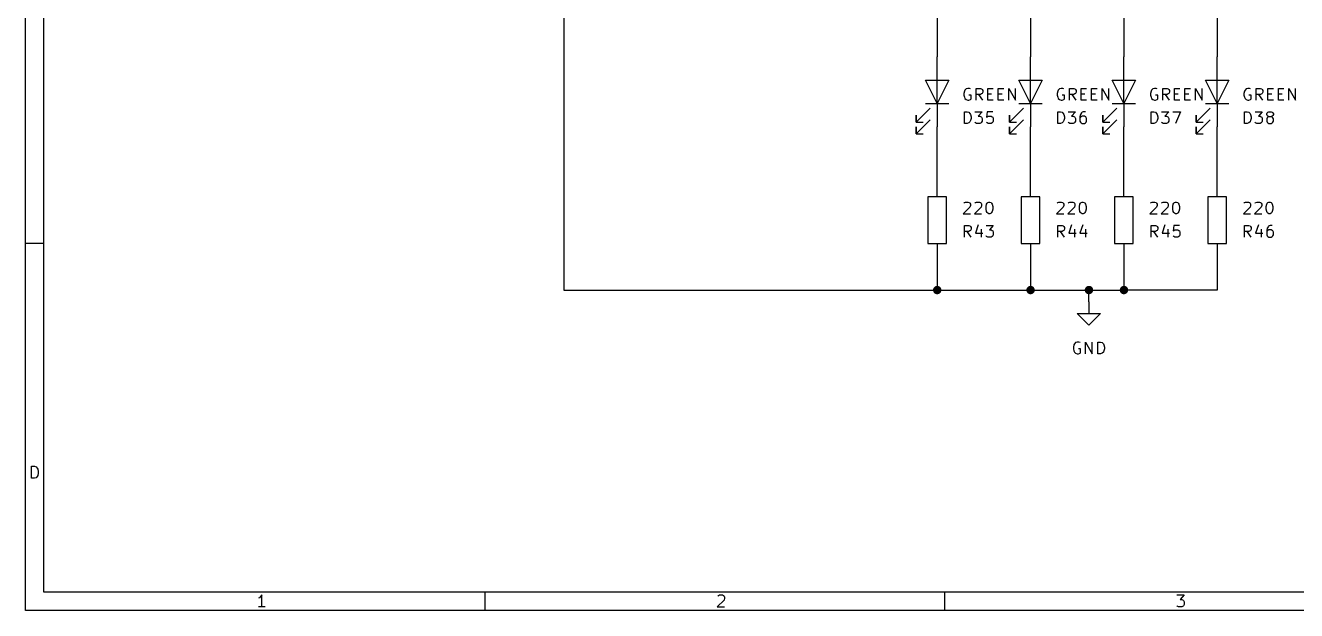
# Model space of a CAD drawing. Extents: x 0.4 to 11.3, y -7.9 to -0.4.
# Drawn here: x 0.39 to 5.84, y -7.87 to -5.37 of the extents above; entities that cross this region are included whole.
import ezdxf

# ---------------------------------------------------------------- set-up
doc = ezdxf.new("R2010")
doc.units = 0
doc.header["$MEASUREMENT"] = 0
for name, color, linetype in [('CYAN2', 4, 'CONTINUOUS'), ('GREEN3', 91, 'CONTINUOUS'), ('RED2', 1, 'CONTINUOUS')]:
    doc.layers.add(name, color=color, linetype=linetype)

msp = doc.modelspace()

# ---------------------------------------------------------------- linework, layer by layer
at = {"layer": 'CYAN2', "linetype": 'CONTINUOUS'}
for p, q in [((4.4163, -5.6472), (4.4139, -5.6567)), ((4.4163, -5.6472), (4.4139, -5.6567)), ((4.4139, -5.6567), (4.4139, -5.6639)), ((4.4139, -5.6567), (4.4139, -5.6639)), ((4.4187, -5.6424), (4.4163, -5.6472)), ((4.4187, -5.6424), (4.4163, -5.6472)), ((4.4234, -5.6377), (4.4187, -5.6424)), ((4.4234, -5.6377), (4.4187, -5.6424)), ((4.4306, -5.6353), (4.4234, -5.6377)), ((4.4306, -5.6353), (4.4234, -5.6377)), ((4.4377, -5.6353), (4.4306, -5.6353)), ((4.4377, -5.6353), (4.4306, -5.6353)), ((4.4425, -5.6377), (4.4377, -5.6353)), ((4.4425, -5.6377), (4.4377, -5.6353)), ((4.4663, -5.6853), (4.4663, -5.6353)), ((4.4663, -5.6353), (4.4853, -5.6353)), ((4.4663, -5.6853), (4.4663, -5.6353)), ((4.4663, -5.6353), (4.4853, -5.6353)), ((4.4853, -5.6615), (4.4663, -5.6615)), ((4.4853, -5.6615), (4.4663, -5.6615)), ((4.4949, -5.6853), (4.4782, -5.6615)), ((4.4949, -5.6853), (4.4782, -5.6615)), ((4.4853, -5.6353), (4.4901, -5.6377)), ((4.4853, -5.6353), (4.4901, -5.6377)), ((4.4901, -5.6591), (4.4853, -5.6615)), ((4.4901, -5.6591), (4.4853, -5.6615)), ((4.4901, -5.6377), (4.4925, -5.6401)), ((4.4901, -5.6377), (4.4925, -5.6401)), ((4.4925, -5.6567), (4.4901, -5.6591)), ((4.4925, -5.6567), (4.4901, -5.6591)), ((4.4925, -5.6401), (4.4949, -5.6448)), ((4.4925, -5.6401), (4.4949, -5.6448)), ((4.4949, -5.652), (4.4925, -5.6567)), ((4.4949, -5.652), (4.4925, -5.6567)), ((4.4949, -5.6448), (4.4949, -5.652)), ((4.4949, -5.6448), (4.4949, -5.652)), ((4.5163, -5.6853), (4.5163, -5.6353)), ((4.5163, -5.6353), (4.5401, -5.6353)), ((4.5163, -5.6853), (4.5163, -5.6353)), ((4.5163, -5.6353), (4.5401, -5.6353)), ((4.5163, -5.6591), (4.5329, -5.6591)), ((4.5163, -5.6591), (4.5329, -5.6591)), ((4.5615, -5.6853), (4.5615, -5.6353)), ((4.5615, -5.6353), (4.5853, -5.6353)), ((4.5615, -5.6853), (4.5615, -5.6353)), ((4.5615, -5.6353), (4.5853, -5.6353)), ((4.5615, -5.6591), (4.5782, -5.6591)), ((4.5615, -5.6591), (4.5782, -5.6591)), ((4.6068, -5.6853), (4.6068, -5.6353)), ((4.6068, -5.6353), (4.6353, -5.6853)), ((4.6068, -5.6853), (4.6068, -5.6353)), ((4.6068, -5.6353), (4.6353, -5.6853)), ((4.6353, -5.6853), (4.6353, -5.6353)), ((4.6353, -5.6853), (4.6353, -5.6353)), ((4.8163, -5.6472), (4.8139, -5.6567)), ((4.8163, -5.6472), (4.8139, -5.6567)), ((4.8139, -5.6567), (4.8139, -5.6639)), ((4.8139, -5.6567), (4.8139, -5.6639)), ((4.8187, -5.6424), (4.8163, -5.6472)), ((4.8187, -5.6424), (4.8163, -5.6472)), ((4.8234, -5.6377), (4.8187, -5.6424)), ((4.8234, -5.6377), (4.8187, -5.6424)), ((4.8306, -5.6353), (4.8234, -5.6377)), ((4.8306, -5.6353), (4.8234, -5.6377)), ((4.8377, -5.6353), (4.8306, -5.6353)), ((4.8377, -5.6353), (4.8306, -5.6353)), ((4.8425, -5.6377), (4.8377, -5.6353)), ((4.8425, -5.6377), (4.8377, -5.6353)), ((4.8663, -5.6853), (4.8663, -5.6353)), ((4.8663, -5.6353), (4.8853, -5.6353)), ((4.8663, -5.6853), (4.8663, -5.6353)), ((4.8663, -5.6353), (4.8853, -5.6353)), ((4.8853, -5.6615), (4.8663, -5.6615)), ((4.8853, -5.6615), (4.8663, -5.6615)), ((4.8949, -5.6853), (4.8782, -5.6615)), ((4.8949, -5.6853), (4.8782, -5.6615)), ((4.8853, -5.6353), (4.8901, -5.6377)), ((4.8853, -5.6353), (4.8901, -5.6377)), ((4.8901, -5.6591), (4.8853, -5.6615)), ((4.8901, -5.6591), (4.8853, -5.6615)), ((4.8901, -5.6377), (4.8925, -5.6401)), ((4.8901, -5.6377), (4.8925, -5.6401)), ((4.8925, -5.6567), (4.8901, -5.6591)), ((4.8925, -5.6567), (4.8901, -5.6591)), ((4.8925, -5.6401), (4.8949, -5.6448)), ((4.8925, -5.6401), (4.8949, -5.6448)), ((4.8949, -5.652), (4.8925, -5.6567)), ((4.8949, -5.652), (4.8925, -5.6567)), ((4.8949, -5.6448), (4.8949, -5.652)), ((4.8949, -5.6448), (4.8949, -5.652)), ((4.9163, -5.6853), (4.9163, -5.6353)), ((4.9163, -5.6353), (4.9401, -5.6353)), ((4.9163, -5.6853), (4.9163, -5.6353)), ((4.9163, -5.6353), (4.9401, -5.6353)), ((4.9163, -5.6591), (4.9329, -5.6591)), ((4.9163, -5.6591), (4.9329, -5.6591)), ((4.9615, -5.6853), (4.9615, -5.6353)), ((4.9615, -5.6353), (4.9853, -5.6353)), ((4.9615, -5.6853), (4.9615, -5.6353)), ((4.9615, -5.6353), (4.9853, -5.6353)), ((4.9615, -5.6591), (4.9782, -5.6591)), ((4.9615, -5.6591), (4.9782, -5.6591)), ((5.0068, -5.6853), (5.0068, -5.6353)), ((5.0068, -5.6353), (5.0353, -5.6853)), ((5.0068, -5.6853), (5.0068, -5.6353)), ((5.0068, -5.6353), (5.0353, -5.6853)), ((5.0353, -5.6853), (5.0353, -5.6353)), ((5.0353, -5.6853), (5.0353, -5.6353)), ((5.2163, -5.6472), (5.2139, -5.6567)), ((5.2163, -5.6472), (5.2139, -5.6567)), ((5.2139, -5.6567), (5.2139, -5.6639)), ((5.2139, -5.6567), (5.2139, -5.6639)), ((5.2187, -5.6424), (5.2163, -5.6472)), ((5.2187, -5.6424), (5.2163, -5.6472)), ((5.2234, -5.6377), (5.2187, -5.6424)), ((5.2234, -5.6377), (5.2187, -5.6424)), ((5.2306, -5.6353), (5.2234, -5.6377)), ((5.2306, -5.6353), (5.2234, -5.6377)), ((5.2377, -5.6353), (5.2306, -5.6353)), ((5.2377, -5.6353), (5.2306, -5.6353)), ((5.2425, -5.6377), (5.2377, -5.6353)), ((5.2425, -5.6377), (5.2377, -5.6353)), ((5.2663, -5.6853), (5.2663, -5.6353)), ((5.2663, -5.6353), (5.2853, -5.6353)), ((5.2663, -5.6853), (5.2663, -5.6353)), ((5.2663, -5.6353), (5.2853, -5.6353)), ((5.2853, -5.6615), (5.2663, -5.6615)), ((5.2853, -5.6615), (5.2663, -5.6615)), ((5.2949, -5.6853), (5.2782, -5.6615)), ((5.2949, -5.6853), (5.2782, -5.6615)), ((5.2853, -5.6353), (5.2901, -5.6377)), ((5.2853, -5.6353), (5.2901, -5.6377)), ((5.2901, -5.6591), (5.2853, -5.6615)), ((5.2901, -5.6591), (5.2853, -5.6615)), ((5.2901, -5.6377), (5.2925, -5.6401)), ((5.2901, -5.6377), (5.2925, -5.6401)), ((5.2925, -5.6567), (5.2901, -5.6591)), ((5.2925, -5.6567), (5.2901, -5.6591)), ((5.2925, -5.6401), (5.2949, -5.6448)), ((5.2925, -5.6401), (5.2949, -5.6448)), ((5.2949, -5.652), (5.2925, -5.6567)), ((5.2949, -5.652), (5.2925, -5.6567)), ((5.2949, -5.6448), (5.2949, -5.652)), ((5.2949, -5.6448), (5.2949, -5.652)), ((5.3163, -5.6853), (5.3163, -5.6353)), ((5.3163, -5.6353), (5.3401, -5.6353)), ((5.3163, -5.6853), (5.3163, -5.6353)), ((5.3163, -5.6353), (5.3401, -5.6353)), ((5.3163, -5.6591), (5.3329, -5.6591)), ((5.3163, -5.6591), (5.3329, -5.6591)), ((5.3615, -5.6853), (5.3615, -5.6353)), ((5.3615, -5.6353), (5.3853, -5.6353)), ((5.3615, -5.6853), (5.3615, -5.6353)), ((5.3615, -5.6353), (5.3853, -5.6353)), ((5.3615, -5.6591), (5.3782, -5.6591)), ((5.3615, -5.6591), (5.3782, -5.6591)), ((5.4068, -5.6853), (5.4068, -5.6353)), ((5.4068, -5.6353), (5.4353, -5.6853)), ((5.4068, -5.6853), (5.4068, -5.6353)), ((5.4068, -5.6353), (5.4353, -5.6853)), ((5.4353, -5.6853), (5.4353, -5.6353)), ((5.4353, -5.6853), (5.4353, -5.6353)), ((5.6163, -5.6472), (5.6139, -5.6567)), ((5.6163, -5.6472), (5.6139, -5.6567)), ((5.6139, -5.6567), (5.6139, -5.6639)), ((5.6139, -5.6567), (5.6139, -5.6639)), ((5.6187, -5.6424), (5.6163, -5.6472)), ((5.6187, -5.6424), (5.6163, -5.6472)), ((5.6234, -5.6377), (5.6187, -5.6424)), ((5.6234, -5.6377), (5.6187, -5.6424)), ((5.6306, -5.6353), (5.6234, -5.6377)), ((5.6306, -5.6353), (5.6234, -5.6377)), ((5.6377, -5.6353), (5.6306, -5.6353)), ((5.6377, -5.6353), (5.6306, -5.6353)), ((5.6425, -5.6377), (5.6377, -5.6353)), ((5.6425, -5.6377), (5.6377, -5.6353)), ((5.6663, -5.6853), (5.6663, -5.6353)), ((5.6663, -5.6353), (5.6853, -5.6353)), ((5.6663, -5.6853), (5.6663, -5.6353)), ((5.6663, -5.6353), (5.6853, -5.6353)), ((5.6853, -5.6615), (5.6663, -5.6615)), ((5.6853, -5.6615), (5.6663, -5.6615)), ((5.6949, -5.6853), (5.6782, -5.6615)), ((5.6949, -5.6853), (5.6782, -5.6615)), ((5.6853, -5.6353), (5.6901, -5.6377)), ((5.6853, -5.6353), (5.6901, -5.6377)), ((5.6901, -5.6591), (5.6853, -5.6615)), ((5.6901, -5.6591), (5.6853, -5.6615)), ((5.6901, -5.6377), (5.6925, -5.6401)), ((5.6901, -5.6377), (5.6925, -5.6401)), ((5.6925, -5.6567), (5.6901, -5.6591)), ((5.6925, -5.6567), (5.6901, -5.6591)), ((5.6925, -5.6401), (5.6949, -5.6448)), ((5.6925, -5.6401), (5.6949, -5.6448)), ((5.6949, -5.652), (5.6925, -5.6567)), ((5.6949, -5.652), (5.6925, -5.6567)), ((5.6949, -5.6448), (5.6949, -5.652)), ((5.6949, -5.6448), (5.6949, -5.652)), ((5.7163, -5.6853), (5.7163, -5.6353)), ((5.7163, -5.6353), (5.7401, -5.6353)), ((5.7163, -5.6853), (5.7163, -5.6353)), ((5.7163, -5.6353), (5.7401, -5.6353)), ((5.7163, -5.6591), (5.7329, -5.6591)), ((5.7163, -5.6591), (5.7329, -5.6591)), ((5.7615, -5.6853), (5.7615, -5.6353)), ((5.7615, -5.6353), (5.7853, -5.6353)), ((5.7615, -5.6853), (5.7615, -5.6353)), ((5.7615, -5.6353), (5.7853, -5.6353)), ((5.7615, -5.6591), (5.7782, -5.6591)), ((5.7615, -5.6591), (5.7782, -5.6591)), ((5.8068, -5.6853), (5.8068, -5.6353)), ((5.8068, -5.6353), (5.8353, -5.6853)), ((5.8068, -5.6853), (5.8068, -5.6353)), ((5.8068, -5.6353), (5.8353, -5.6853)), ((5.8353, -5.6853), (5.8353, -5.6353)), ((5.8353, -5.6853), (5.8353, -5.6353)), ((4.4139, -5.6639), (4.4163, -5.6734)), ((4.4139, -5.6639), (4.4163, -5.6734)), ((4.4163, -5.6734), (4.4187, -5.6782)), ((4.4163, -5.6734), (4.4187, -5.6782)), ((4.4187, -5.6782), (4.4234, -5.6829)), ((4.4187, -5.6782), (4.4234, -5.6829)), ((4.4234, -5.6829), (4.4306, -5.6853)), ((4.4234, -5.6829), (4.4306, -5.6853)), ((4.4306, -5.6853), (4.4353, -5.6853)), ((4.4306, -5.6853), (4.4353, -5.6853)), ((4.4449, -5.6639), (4.4353, -5.6639)), ((4.4449, -5.6639), (4.4353, -5.6639)), ((4.4353, -5.6853), (4.4425, -5.6829)), ((4.4353, -5.6853), (4.4425, -5.6829)), ((4.4425, -5.6829), (4.4449, -5.6805)), ((4.4425, -5.6829), (4.4449, -5.6805)), ((4.4449, -5.6805), (4.4449, -5.6639)), ((4.4449, -5.6805), (4.4449, -5.6639)), ((4.5401, -5.6853), (4.5163, -5.6853)), ((4.5401, -5.6853), (4.5163, -5.6853)), ((4.5853, -5.6853), (4.5615, -5.6853)), ((4.5853, -5.6853), (4.5615, -5.6853)), ((4.8139, -5.6639), (4.8163, -5.6734)), ((4.8139, -5.6639), (4.8163, -5.6734)), ((4.8163, -5.6734), (4.8187, -5.6782)), ((4.8163, -5.6734), (4.8187, -5.6782)), ((4.8187, -5.6782), (4.8234, -5.6829)), ((4.8187, -5.6782), (4.8234, -5.6829)), ((4.8234, -5.6829), (4.8306, -5.6853)), ((4.8234, -5.6829), (4.8306, -5.6853)), ((4.8306, -5.6853), (4.8353, -5.6853)), ((4.8306, -5.6853), (4.8353, -5.6853)), ((4.8449, -5.6639), (4.8353, -5.6639)), ((4.8449, -5.6639), (4.8353, -5.6639)), ((4.8353, -5.6853), (4.8425, -5.6829)), ((4.8353, -5.6853), (4.8425, -5.6829)), ((4.8425, -5.6829), (4.8449, -5.6805)), ((4.8425, -5.6829), (4.8449, -5.6805)), ((4.8449, -5.6805), (4.8449, -5.6639)), ((4.8449, -5.6805), (4.8449, -5.6639)), ((4.9401, -5.6853), (4.9163, -5.6853)), ((4.9401, -5.6853), (4.9163, -5.6853)), ((4.9853, -5.6853), (4.9615, -5.6853)), ((4.9853, -5.6853), (4.9615, -5.6853)), ((5.2139, -5.6639), (5.2163, -5.6734)), ((5.2139, -5.6639), (5.2163, -5.6734)), ((5.2163, -5.6734), (5.2187, -5.6782)), ((5.2163, -5.6734), (5.2187, -5.6782)), ((5.2187, -5.6782), (5.2234, -5.6829)), ((5.2187, -5.6782), (5.2234, -5.6829)), ((5.2234, -5.6829), (5.2306, -5.6853)), ((5.2234, -5.6829), (5.2306, -5.6853)), ((5.2306, -5.6853), (5.2353, -5.6853)), ((5.2306, -5.6853), (5.2353, -5.6853)), ((5.2449, -5.6639), (5.2353, -5.6639)), ((5.2449, -5.6639), (5.2353, -5.6639)), ((5.2353, -5.6853), (5.2425, -5.6829)), ((5.2353, -5.6853), (5.2425, -5.6829)), ((5.2425, -5.6829), (5.2449, -5.6805)), ((5.2425, -5.6829), (5.2449, -5.6805)), ((5.2449, -5.6805), (5.2449, -5.6639)), ((5.2449, -5.6805), (5.2449, -5.6639)), ((5.3401, -5.6853), (5.3163, -5.6853)), ((5.3401, -5.6853), (5.3163, -5.6853)), ((5.3853, -5.6853), (5.3615, -5.6853)), ((5.3853, -5.6853), (5.3615, -5.6853)), ((5.6139, -5.6639), (5.6163, -5.6734)), ((5.6139, -5.6639), (5.6163, -5.6734)), ((5.6163, -5.6734), (5.6187, -5.6782)), ((5.6163, -5.6734), (5.6187, -5.6782)), ((5.6187, -5.6782), (5.6234, -5.6829)), ((5.6187, -5.6782), (5.6234, -5.6829)), ((5.6234, -5.6829), (5.6306, -5.6853)), ((5.6234, -5.6829), (5.6306, -5.6853)), ((5.6306, -5.6853), (5.6353, -5.6853)), ((5.6306, -5.6853), (5.6353, -5.6853)), ((5.6449, -5.6639), (5.6353, -5.6639)), ((5.6449, -5.6639), (5.6353, -5.6639)), ((5.6353, -5.6853), (5.6425, -5.6829)), ((5.6353, -5.6853), (5.6425, -5.6829)), ((5.6425, -5.6829), (5.6449, -5.6805)), ((5.6425, -5.6829), (5.6449, -5.6805)), ((5.6449, -5.6805), (5.6449, -5.6639)), ((5.6449, -5.6805), (5.6449, -5.6639)), ((5.7401, -5.6853), (5.7163, -5.6853)), ((5.7401, -5.6853), (5.7163, -5.6853)), ((5.7853, -5.6853), (5.7615, -5.6853)), ((5.7853, -5.6853), (5.7615, -5.6853)), ((4.4163, -5.7853), (4.4163, -5.7353)), ((4.4163, -5.7353), (4.4282, -5.7353)), ((4.4163, -5.7853), (4.4163, -5.7353)), ((4.4163, -5.7353), (4.4282, -5.7353)), ((4.4282, -5.7353), (4.4353, -5.7377)), ((4.4282, -5.7353), (4.4353, -5.7377)), ((4.4353, -5.7377), (4.4401, -5.7424)), ((4.4353, -5.7377), (4.4401, -5.7424)), ((4.4401, -5.7424), (4.4425, -5.7472)), ((4.4401, -5.7424), (4.4425, -5.7472)), ((4.4425, -5.7472), (4.4449, -5.7567)), ((4.4425, -5.7472), (4.4449, -5.7567)), ((4.4449, -5.7639), (4.4425, -5.7734)), ((4.4449, -5.7639), (4.4425, -5.7734)), ((4.4449, -5.7567), (4.4449, -5.7639)), ((4.4449, -5.7567), (4.4449, -5.7639)), ((4.4615, -5.7353), (4.4925, -5.7353)), ((4.4615, -5.7353), (4.4925, -5.7353)), ((4.4925, -5.7353), (4.4758, -5.7544)), ((4.4925, -5.7353), (4.4758, -5.7544)), ((4.4758, -5.7544), (4.4829, -5.7544)), ((4.4758, -5.7544), (4.4829, -5.7544)), ((4.4829, -5.7544), (4.4877, -5.7567)), ((4.4829, -5.7544), (4.4877, -5.7567)), ((4.4877, -5.7567), (4.4901, -5.7591)), ((4.4877, -5.7567), (4.4901, -5.7591)), ((4.4901, -5.7591), (4.4925, -5.7639)), ((4.4901, -5.7591), (4.4925, -5.7639)), ((4.4925, -5.7639), (4.4925, -5.7758)), ((4.4925, -5.7639), (4.4925, -5.7758)), ((4.5139, -5.7353), (4.5115, -5.7591)), ((4.5139, -5.7353), (4.5115, -5.7591)), ((4.5115, -5.7591), (4.5139, -5.7567)), ((4.5115, -5.7591), (4.5139, -5.7567)), ((4.5377, -5.7353), (4.5139, -5.7353)), ((4.5377, -5.7353), (4.5139, -5.7353)), ((4.5139, -5.7567), (4.5187, -5.7544)), ((4.5139, -5.7567), (4.5187, -5.7544)), ((4.5187, -5.7544), (4.5306, -5.7544)), ((4.5187, -5.7544), (4.5306, -5.7544)), ((4.5306, -5.7544), (4.5353, -5.7567)), ((4.5306, -5.7544), (4.5353, -5.7567)), ((4.5353, -5.7567), (4.5377, -5.7591)), ((4.5353, -5.7567), (4.5377, -5.7591)), ((4.5377, -5.7591), (4.5401, -5.7639)), ((4.5377, -5.7591), (4.5401, -5.7639)), ((4.5401, -5.7639), (4.5401, -5.7758)), ((4.5401, -5.7639), (4.5401, -5.7758)), ((4.8163, -5.7853), (4.8163, -5.7353)), ((4.8163, -5.7353), (4.8282, -5.7353)), ((4.8163, -5.7853), (4.8163, -5.7353)), ((4.8163, -5.7353), (4.8282, -5.7353)), ((4.8282, -5.7353), (4.8353, -5.7377)), ((4.8282, -5.7353), (4.8353, -5.7377)), ((4.8353, -5.7377), (4.8401, -5.7424)), ((4.8353, -5.7377), (4.8401, -5.7424)), ((4.8401, -5.7424), (4.8425, -5.7472)), ((4.8401, -5.7424), (4.8425, -5.7472)), ((4.8425, -5.7472), (4.8449, -5.7567)), ((4.8425, -5.7472), (4.8449, -5.7567)), ((4.8449, -5.7639), (4.8425, -5.7734)), ((4.8449, -5.7639), (4.8425, -5.7734)), ((4.8449, -5.7567), (4.8449, -5.7639)), ((4.8449, -5.7567), (4.8449, -5.7639)), ((4.8615, -5.7353), (4.8925, -5.7353)), ((4.8615, -5.7353), (4.8925, -5.7353)), ((4.8925, -5.7353), (4.8758, -5.7544)), ((4.8925, -5.7353), (4.8758, -5.7544)), ((4.8758, -5.7544), (4.8829, -5.7544)), ((4.8758, -5.7544), (4.8829, -5.7544)), ((4.8829, -5.7544), (4.8877, -5.7567)), ((4.8829, -5.7544), (4.8877, -5.7567)), ((4.8877, -5.7567), (4.8901, -5.7591)), ((4.8877, -5.7567), (4.8901, -5.7591)), ((4.8901, -5.7591), (4.8925, -5.7639)), ((4.8901, -5.7591), (4.8925, -5.7639)), ((4.8925, -5.7639), (4.8925, -5.7758)), ((4.8925, -5.7639), (4.8925, -5.7758)), ((4.9139, -5.7472), (4.9115, -5.7567)), ((4.9139, -5.7472), (4.9115, -5.7567)), ((4.9115, -5.7567), (4.9115, -5.7758)), ((4.9115, -5.7567), (4.9115, -5.7758)), ((4.9139, -5.7591), (4.9115, -5.7639)), ((4.9139, -5.7591), (4.9115, -5.7639)), ((4.9187, -5.7401), (4.9139, -5.7472)), ((4.9187, -5.7401), (4.9139, -5.7472)), ((4.9163, -5.7567), (4.9139, -5.7591)), ((4.9163, -5.7567), (4.9139, -5.7591)), ((4.921, -5.7544), (4.9163, -5.7567)), ((4.921, -5.7544), (4.9163, -5.7567)), ((4.921, -5.7377), (4.9187, -5.7401)), ((4.921, -5.7377), (4.9187, -5.7401)), ((4.9258, -5.7353), (4.921, -5.7377)), ((4.9258, -5.7353), (4.921, -5.7377)), ((4.9306, -5.7544), (4.921, -5.7544)), ((4.9306, -5.7544), (4.921, -5.7544)), ((4.9353, -5.7353), (4.9258, -5.7353)), ((4.9353, -5.7353), (4.9258, -5.7353)), ((4.9353, -5.7567), (4.9306, -5.7544)), ((4.9353, -5.7567), (4.9306, -5.7544)), ((4.9377, -5.7591), (4.9353, -5.7567)), ((4.9377, -5.7591), (4.9353, -5.7567)), ((4.9401, -5.7639), (4.9377, -5.7591)), ((4.9401, -5.7639), (4.9377, -5.7591)), ((4.9401, -5.7758), (4.9401, -5.7639)), ((4.9401, -5.7758), (4.9401, -5.7639)), ((5.2163, -5.7853), (5.2163, -5.7353)), ((5.2163, -5.7353), (5.2282, -5.7353)), ((5.2163, -5.7853), (5.2163, -5.7353)), ((5.2163, -5.7353), (5.2282, -5.7353)), ((5.2282, -5.7353), (5.2353, -5.7377)), ((5.2282, -5.7353), (5.2353, -5.7377)), ((5.2353, -5.7377), (5.2401, -5.7424)), ((5.2353, -5.7377), (5.2401, -5.7424)), ((5.2401, -5.7424), (5.2425, -5.7472)), ((5.2401, -5.7424), (5.2425, -5.7472)), ((5.2425, -5.7472), (5.2449, -5.7567)), ((5.2425, -5.7472), (5.2449, -5.7567)), ((5.2449, -5.7639), (5.2425, -5.7734)), ((5.2449, -5.7639), (5.2425, -5.7734)), ((5.2449, -5.7567), (5.2449, -5.7639)), ((5.2449, -5.7567), (5.2449, -5.7639)), ((5.2615, -5.7353), (5.2925, -5.7353)), ((5.2615, -5.7353), (5.2925, -5.7353)), ((5.2925, -5.7353), (5.2758, -5.7544)), ((5.2925, -5.7353), (5.2758, -5.7544)), ((5.2758, -5.7544), (5.2829, -5.7544)), ((5.2758, -5.7544), (5.2829, -5.7544)), ((5.2829, -5.7544), (5.2877, -5.7567)), ((5.2829, -5.7544), (5.2877, -5.7567)), ((5.2877, -5.7567), (5.2901, -5.7591)), ((5.2877, -5.7567), (5.2901, -5.7591)), ((5.2901, -5.7591), (5.2925, -5.7639)), ((5.2901, -5.7591), (5.2925, -5.7639)), ((5.2925, -5.7639), (5.2925, -5.7758)), ((5.2925, -5.7639), (5.2925, -5.7758)), ((5.3091, -5.7353), (5.3425, -5.7353)), ((5.3091, -5.7353), (5.3425, -5.7353)), ((5.3425, -5.7353), (5.321, -5.7853)), ((5.3425, -5.7353), (5.321, -5.7853)), ((5.6163, -5.7853), (5.6163, -5.7353)), ((5.6163, -5.7353), (5.6282, -5.7353)), ((5.6163, -5.7853), (5.6163, -5.7353)), ((5.6163, -5.7353), (5.6282, -5.7353)), ((5.6282, -5.7353), (5.6353, -5.7377)), ((5.6282, -5.7353), (5.6353, -5.7377)), ((5.6353, -5.7377), (5.6401, -5.7424)), ((5.6353, -5.7377), (5.6401, -5.7424)), ((5.6401, -5.7424), (5.6425, -5.7472)), ((5.6401, -5.7424), (5.6425, -5.7472)), ((5.6425, -5.7472), (5.6449, -5.7567)), ((5.6425, -5.7472), (5.6449, -5.7567)), ((5.6449, -5.7639), (5.6425, -5.7734)), ((5.6449, -5.7639), (5.6425, -5.7734)), ((5.6449, -5.7567), (5.6449, -5.7639)), ((5.6449, -5.7567), (5.6449, -5.7639)), ((5.6615, -5.7353), (5.6925, -5.7353)), ((5.6615, -5.7353), (5.6925, -5.7353)), ((5.6925, -5.7353), (5.6758, -5.7544)), ((5.6925, -5.7353), (5.6758, -5.7544)), ((5.6758, -5.7544), (5.6829, -5.7544)), ((5.6758, -5.7544), (5.6829, -5.7544)), ((5.6829, -5.7544), (5.6877, -5.7567)), ((5.6829, -5.7544), (5.6877, -5.7567)), ((5.6877, -5.7567), (5.6901, -5.7591)), ((5.6877, -5.7567), (5.6901, -5.7591)), ((5.6901, -5.7591), (5.6925, -5.7639)), ((5.6901, -5.7591), (5.6925, -5.7639)), ((5.6925, -5.7639), (5.6925, -5.7758)), ((5.6925, -5.7639), (5.6925, -5.7758)), ((5.7115, -5.7448), (5.7139, -5.7401)), ((5.7115, -5.7448), (5.7139, -5.7401)), ((5.7115, -5.7472), (5.7115, -5.7448)), ((5.7115, -5.7472), (5.7115, -5.7448)), ((5.7139, -5.752), (5.7115, -5.7472)), ((5.7139, -5.752), (5.7115, -5.7472)), ((5.7139, -5.7615), (5.7115, -5.7663)), ((5.7139, -5.7615), (5.7115, -5.7663)), ((5.7115, -5.7663), (5.7115, -5.7758)), ((5.7115, -5.7663), (5.7115, -5.7758)), ((5.7139, -5.7401), (5.7163, -5.7377)), ((5.7139, -5.7401), (5.7163, -5.7377)), ((5.7163, -5.7544), (5.7139, -5.752)), ((5.7163, -5.7544), (5.7139, -5.752)), ((5.7163, -5.7591), (5.7139, -5.7615)), ((5.7163, -5.7591), (5.7139, -5.7615)), ((5.7163, -5.7377), (5.721, -5.7353)), ((5.7163, -5.7377), (5.721, -5.7353)), ((5.721, -5.7567), (5.7163, -5.7544)), ((5.721, -5.7567), (5.7163, -5.7544)), ((5.721, -5.7567), (5.7163, -5.7591)), ((5.721, -5.7567), (5.7163, -5.7591)), ((5.721, -5.7353), (5.7306, -5.7353)), ((5.721, -5.7353), (5.7306, -5.7353)), ((5.7306, -5.7567), (5.721, -5.7567)), ((5.7306, -5.7567), (5.721, -5.7567)), ((5.7306, -5.7353), (5.7353, -5.7377)), ((5.7306, -5.7353), (5.7353, -5.7377)), ((5.7353, -5.7544), (5.7306, -5.7567)), ((5.7353, -5.7544), (5.7306, -5.7567)), ((5.7353, -5.7591), (5.7306, -5.7567)), ((5.7353, -5.7591), (5.7306, -5.7567)), ((5.7353, -5.7377), (5.7377, -5.7401)), ((5.7353, -5.7377), (5.7377, -5.7401)), ((5.7377, -5.752), (5.7353, -5.7544)), ((5.7377, -5.752), (5.7353, -5.7544)), ((5.7377, -5.7615), (5.7353, -5.7591)), ((5.7377, -5.7615), (5.7353, -5.7591)), ((5.7377, -5.7401), (5.7401, -5.7448)), ((5.7377, -5.7401), (5.7401, -5.7448)), ((5.7401, -5.7472), (5.7377, -5.752)), ((5.7401, -5.7472), (5.7377, -5.752)), ((5.7401, -5.7663), (5.7377, -5.7615)), ((5.7401, -5.7663), (5.7377, -5.7615)), ((5.7401, -5.7448), (5.7401, -5.7472)), ((5.7401, -5.7448), (5.7401, -5.7472)), ((5.7401, -5.7758), (5.7401, -5.7663)), ((5.7401, -5.7758), (5.7401, -5.7663)), ((4.4282, -5.7853), (4.4163, -5.7853)), ((4.4282, -5.7853), (4.4163, -5.7853)), ((4.4353, -5.7829), (4.4282, -5.7853)), ((4.4353, -5.7829), (4.4282, -5.7853)), ((4.4401, -5.7782), (4.4353, -5.7829)), ((4.4401, -5.7782), (4.4353, -5.7829)), ((4.4425, -5.7734), (4.4401, -5.7782)), ((4.4425, -5.7734), (4.4401, -5.7782)), ((4.4639, -5.7829), (4.4615, -5.7805)), ((4.4639, -5.7829), (4.4615, -5.7805)), ((4.4687, -5.7853), (4.4639, -5.7829)), ((4.4687, -5.7853), (4.4639, -5.7829)), ((4.4829, -5.7853), (4.4687, -5.7853)), ((4.4829, -5.7853), (4.4687, -5.7853)), ((4.4877, -5.7829), (4.4829, -5.7853)), ((4.4877, -5.7829), (4.4829, -5.7853)), ((4.4901, -5.7805), (4.4877, -5.7829)), ((4.4901, -5.7805), (4.4877, -5.7829)), ((4.4925, -5.7758), (4.4901, -5.7805)), ((4.4925, -5.7758), (4.4901, -5.7805)), ((4.5139, -5.7829), (4.5115, -5.7805)), ((4.5139, -5.7829), (4.5115, -5.7805)), ((4.5187, -5.7853), (4.5139, -5.7829)), ((4.5187, -5.7853), (4.5139, -5.7829)), ((4.5306, -5.7853), (4.5187, -5.7853)), ((4.5306, -5.7853), (4.5187, -5.7853)), ((4.5353, -5.7829), (4.5306, -5.7853)), ((4.5353, -5.7829), (4.5306, -5.7853)), ((4.5377, -5.7805), (4.5353, -5.7829)), ((4.5377, -5.7805), (4.5353, -5.7829)), ((4.5401, -5.7758), (4.5377, -5.7805)), ((4.5401, -5.7758), (4.5377, -5.7805)), ((4.8282, -5.7853), (4.8163, -5.7853)), ((4.8282, -5.7853), (4.8163, -5.7853)), ((4.8353, -5.7829), (4.8282, -5.7853)), ((4.8353, -5.7829), (4.8282, -5.7853)), ((4.8401, -5.7782), (4.8353, -5.7829)), ((4.8401, -5.7782), (4.8353, -5.7829)), ((4.8425, -5.7734), (4.8401, -5.7782)), ((4.8425, -5.7734), (4.8401, -5.7782)), ((4.8639, -5.7829), (4.8615, -5.7805)), ((4.8639, -5.7829), (4.8615, -5.7805)), ((4.8687, -5.7853), (4.8639, -5.7829)), ((4.8687, -5.7853), (4.8639, -5.7829)), ((4.8829, -5.7853), (4.8687, -5.7853)), ((4.8829, -5.7853), (4.8687, -5.7853)), ((4.8877, -5.7829), (4.8829, -5.7853)), ((4.8877, -5.7829), (4.8829, -5.7853)), ((4.8901, -5.7805), (4.8877, -5.7829)), ((4.8901, -5.7805), (4.8877, -5.7829)), ((4.8925, -5.7758), (4.8901, -5.7805)), ((4.8925, -5.7758), (4.8901, -5.7805)), ((4.9115, -5.7758), (4.9139, -5.7805)), ((4.9115, -5.7758), (4.9139, -5.7805)), ((4.9139, -5.7805), (4.9163, -5.7829)), ((4.9139, -5.7805), (4.9163, -5.7829)), ((4.9163, -5.7829), (4.921, -5.7853)), ((4.9163, -5.7829), (4.921, -5.7853)), ((4.921, -5.7853), (4.9306, -5.7853)), ((4.921, -5.7853), (4.9306, -5.7853)), ((4.9306, -5.7853), (4.9353, -5.7829)), ((4.9306, -5.7853), (4.9353, -5.7829)), ((4.9353, -5.7829), (4.9377, -5.7805)), ((4.9353, -5.7829), (4.9377, -5.7805)), ((4.9377, -5.7805), (4.9401, -5.7758)), ((4.9377, -5.7805), (4.9401, -5.7758)), ((5.2282, -5.7853), (5.2163, -5.7853)), ((5.2282, -5.7853), (5.2163, -5.7853)), ((5.2353, -5.7829), (5.2282, -5.7853)), ((5.2353, -5.7829), (5.2282, -5.7853)), ((5.2401, -5.7782), (5.2353, -5.7829)), ((5.2401, -5.7782), (5.2353, -5.7829)), ((5.2425, -5.7734), (5.2401, -5.7782)), ((5.2425, -5.7734), (5.2401, -5.7782)), ((5.2639, -5.7829), (5.2615, -5.7805)), ((5.2639, -5.7829), (5.2615, -5.7805)), ((5.2687, -5.7853), (5.2639, -5.7829)), ((5.2687, -5.7853), (5.2639, -5.7829)), ((5.2829, -5.7853), (5.2687, -5.7853)), ((5.2829, -5.7853), (5.2687, -5.7853)), ((5.2877, -5.7829), (5.2829, -5.7853)), ((5.2877, -5.7829), (5.2829, -5.7853)), ((5.2901, -5.7805), (5.2877, -5.7829)), ((5.2901, -5.7805), (5.2877, -5.7829)), ((5.2925, -5.7758), (5.2901, -5.7805)), ((5.2925, -5.7758), (5.2901, -5.7805)), ((5.6282, -5.7853), (5.6163, -5.7853)), ((5.6282, -5.7853), (5.6163, -5.7853)), ((5.6353, -5.7829), (5.6282, -5.7853)), ((5.6353, -5.7829), (5.6282, -5.7853)), ((5.6401, -5.7782), (5.6353, -5.7829)), ((5.6401, -5.7782), (5.6353, -5.7829)), ((5.6425, -5.7734), (5.6401, -5.7782)), ((5.6425, -5.7734), (5.6401, -5.7782)), ((5.6639, -5.7829), (5.6615, -5.7805)), ((5.6639, -5.7829), (5.6615, -5.7805)), ((5.6687, -5.7853), (5.6639, -5.7829)), ((5.6687, -5.7853), (5.6639, -5.7829)), ((5.6829, -5.7853), (5.6687, -5.7853)), ((5.6829, -5.7853), (5.6687, -5.7853)), ((5.6877, -5.7829), (5.6829, -5.7853)), ((5.6877, -5.7829), (5.6829, -5.7853)), ((5.6901, -5.7805), (5.6877, -5.7829)), ((5.6901, -5.7805), (5.6877, -5.7829)), ((5.6925, -5.7758), (5.6901, -5.7805)), ((5.6925, -5.7758), (5.6901, -5.7805)), ((5.7115, -5.7758), (5.7139, -5.7805)), ((5.7115, -5.7758), (5.7139, -5.7805)), ((5.7139, -5.7805), (5.7163, -5.7829)), ((5.7139, -5.7805), (5.7163, -5.7829)), ((5.7163, -5.7829), (5.721, -5.7853)), ((5.7163, -5.7829), (5.721, -5.7853)), ((5.721, -5.7853), (5.7306, -5.7853)), ((5.721, -5.7853), (5.7306, -5.7853)), ((5.7306, -5.7853), (5.7353, -5.7829)), ((5.7306, -5.7853), (5.7353, -5.7829)), ((5.7353, -5.7829), (5.7377, -5.7805)), ((5.7353, -5.7829), (5.7377, -5.7805)), ((5.7377, -5.7805), (5.7401, -5.7758)), ((5.7377, -5.7805), (5.7401, -5.7758)), ((4.4401, -6.1442), (4.4115, -6.1728)), ((4.4139, -6.1276), (4.4163, -6.1252)), ((4.4163, -6.1252), (4.421, -6.1228)), ((4.421, -6.1228), (4.4329, -6.1228)), ((4.4329, -6.1228), (4.4377, -6.1252)), ((4.4377, -6.1252), (4.4401, -6.1276)), ((4.4401, -6.1276), (4.4425, -6.1323)), ((4.4425, -6.1371), (4.4401, -6.1442)), ((4.4425, -6.1323), (4.4425, -6.1371)), ((4.4877, -6.1442), (4.4591, -6.1728)), ((4.4615, -6.1276), (4.4639, -6.1252)), ((4.4639, -6.1252), (4.4687, -6.1228)), ((4.4687, -6.1228), (4.4806, -6.1228)), ((4.4806, -6.1228), (4.4853, -6.1252)), ((4.4853, -6.1252), (4.4877, -6.1276)), ((4.4877, -6.1276), (4.4901, -6.1323)), ((4.4901, -6.1371), (4.4877, -6.1442)), ((4.4901, -6.1323), (4.4901, -6.1371)), ((4.5091, -6.1419), (4.5115, -6.1323)), ((4.5091, -6.1538), (4.5091, -6.1419)), ((4.5115, -6.1633), (4.5091, -6.1538)), ((4.5115, -6.1323), (4.5139, -6.1276)), ((4.5139, -6.1276), (4.5163, -6.1252)), ((4.5163, -6.1252), (4.521, -6.1228)), ((4.521, -6.1228), (4.5258, -6.1228)), ((4.5258, -6.1228), (4.5306, -6.1252)), ((4.5306, -6.1252), (4.5329, -6.1276)), ((4.5329, -6.1276), (4.5353, -6.1323)), ((4.5353, -6.1323), (4.5377, -6.1419)), ((4.5377, -6.1538), (4.5353, -6.1633)), ((4.5377, -6.1419), (4.5377, -6.1538)), ((4.8401, -6.1442), (4.8115, -6.1728)), ((4.8139, -6.1276), (4.8163, -6.1252)), ((4.8163, -6.1252), (4.821, -6.1228)), ((4.821, -6.1228), (4.8329, -6.1228)), ((4.8329, -6.1228), (4.8377, -6.1252)), ((4.8377, -6.1252), (4.8401, -6.1276)), ((4.8401, -6.1276), (4.8425, -6.1323)), ((4.8425, -6.1371), (4.8401, -6.1442)), ((4.8425, -6.1323), (4.8425, -6.1371)), ((4.8877, -6.1442), (4.8591, -6.1728)), ((4.8615, -6.1276), (4.8639, -6.1252)), ((4.8639, -6.1252), (4.8687, -6.1228)), ((4.8687, -6.1228), (4.8806, -6.1228)), ((4.8806, -6.1228), (4.8853, -6.1252)), ((4.8853, -6.1252), (4.8877, -6.1276)), ((4.8877, -6.1276), (4.8901, -6.1323)), ((4.8901, -6.1371), (4.8877, -6.1442)), ((4.8901, -6.1323), (4.8901, -6.1371)), ((4.9091, -6.1419), (4.9115, -6.1323)), ((4.9091, -6.1538), (4.9091, -6.1419)), ((4.9115, -6.1633), (4.9091, -6.1538)), ((4.9115, -6.1323), (4.9139, -6.1276)), ((4.9139, -6.1276), (4.9163, -6.1252)), ((4.9163, -6.1252), (4.921, -6.1228)), ((4.921, -6.1228), (4.9258, -6.1228)), ((4.9258, -6.1228), (4.9306, -6.1252)), ((4.9306, -6.1252), (4.9329, -6.1276)), ((4.9329, -6.1276), (4.9353, -6.1323)), ((4.9353, -6.1323), (4.9377, -6.1419)), ((4.9377, -6.1538), (4.9353, -6.1633)), ((4.9377, -6.1419), (4.9377, -6.1538)), ((5.2401, -6.1442), (5.2115, -6.1728)), ((5.2139, -6.1276), (5.2163, -6.1252)), ((5.2163, -6.1252), (5.221, -6.1228)), ((5.221, -6.1228), (5.2329, -6.1228)), ((5.2329, -6.1228), (5.2377, -6.1252)), ((5.2377, -6.1252), (5.2401, -6.1276)), ((5.2401, -6.1276), (5.2425, -6.1323)), ((5.2425, -6.1371), (5.2401, -6.1442)), ((5.2425, -6.1323), (5.2425, -6.1371)), ((5.2877, -6.1442), (5.2591, -6.1728)), ((5.2615, -6.1276), (5.2639, -6.1252)), ((5.2639, -6.1252), (5.2687, -6.1228)), ((5.2687, -6.1228), (5.2806, -6.1228)), ((5.2806, -6.1228), (5.2853, -6.1252)), ((5.2853, -6.1252), (5.2877, -6.1276)), ((5.2877, -6.1276), (5.2901, -6.1323)), ((5.2901, -6.1371), (5.2877, -6.1442)), ((5.2901, -6.1323), (5.2901, -6.1371)), ((5.3091, -6.1419), (5.3115, -6.1323)), ((5.3091, -6.1538), (5.3091, -6.1419)), ((5.3115, -6.1633), (5.3091, -6.1538)), ((5.3115, -6.1323), (5.3139, -6.1276)), ((5.3139, -6.1276), (5.3163, -6.1252)), ((5.3163, -6.1252), (5.321, -6.1228)), ((5.321, -6.1228), (5.3258, -6.1228)), ((5.3258, -6.1228), (5.3306, -6.1252)), ((5.3306, -6.1252), (5.3329, -6.1276)), ((5.3329, -6.1276), (5.3353, -6.1323)), ((5.3353, -6.1323), (5.3377, -6.1419)), ((5.3377, -6.1538), (5.3353, -6.1633)), ((5.3377, -6.1419), (5.3377, -6.1538)), ((5.6401, -6.1442), (5.6115, -6.1728)), ((5.6139, -6.1276), (5.6163, -6.1252)), ((5.6163, -6.1252), (5.621, -6.1228)), ((5.621, -6.1228), (5.6329, -6.1228)), ((5.6329, -6.1228), (5.6377, -6.1252)), ((5.6377, -6.1252), (5.6401, -6.1276)), ((5.6401, -6.1276), (5.6425, -6.1323)), ((5.6425, -6.1371), (5.6401, -6.1442)), ((5.6425, -6.1323), (5.6425, -6.1371)), ((5.6877, -6.1442), (5.6591, -6.1728)), ((5.6615, -6.1276), (5.6639, -6.1252)), ((5.6639, -6.1252), (5.6687, -6.1228)), ((5.6687, -6.1228), (5.6806, -6.1228)), ((5.6806, -6.1228), (5.6853, -6.1252)), ((5.6853, -6.1252), (5.6877, -6.1276)), ((5.6877, -6.1276), (5.6901, -6.1323)), ((5.6901, -6.1371), (5.6877, -6.1442)), ((5.6901, -6.1323), (5.6901, -6.1371)), ((5.7091, -6.1419), (5.7115, -6.1323)), ((5.7091, -6.1538), (5.7091, -6.1419)), ((5.7115, -6.1633), (5.7091, -6.1538)), ((5.7115, -6.1323), (5.7139, -6.1276)), ((5.7139, -6.1276), (5.7163, -6.1252)), ((5.7163, -6.1252), (5.721, -6.1228)), ((5.721, -6.1228), (5.7258, -6.1228)), ((5.7258, -6.1228), (5.7306, -6.1252)), ((5.7306, -6.1252), (5.7329, -6.1276)), ((5.7329, -6.1276), (5.7353, -6.1323)), ((5.7353, -6.1323), (5.7377, -6.1419)), ((5.7377, -6.1538), (5.7353, -6.1633)), ((5.7377, -6.1419), (5.7377, -6.1538)), ((4.4115, -6.1728), (4.4425, -6.1728)), ((4.4591, -6.1728), (4.4901, -6.1728)), ((4.5139, -6.168), (4.5115, -6.1633)), ((4.5163, -6.1704), (4.5139, -6.168)), ((4.521, -6.1728), (4.5163, -6.1704)), ((4.5258, -6.1728), (4.521, -6.1728)), ((4.5306, -6.1704), (4.5258, -6.1728)), ((4.5329, -6.168), (4.5306, -6.1704)), ((4.5353, -6.1633), (4.5329, -6.168)), ((4.8115, -6.1728), (4.8425, -6.1728)), ((4.8591, -6.1728), (4.8901, -6.1728)), ((4.9139, -6.168), (4.9115, -6.1633)), ((4.9163, -6.1704), (4.9139, -6.168)), ((4.921, -6.1728), (4.9163, -6.1704)), ((4.9258, -6.1728), (4.921, -6.1728)), ((4.9306, -6.1704), (4.9258, -6.1728)), ((4.9329, -6.168), (4.9306, -6.1704)), ((4.9353, -6.1633), (4.9329, -6.168)), ((5.2115, -6.1728), (5.2425, -6.1728)), ((5.2591, -6.1728), (5.2901, -6.1728)), ((5.3139, -6.168), (5.3115, -6.1633)), ((5.3163, -6.1704), (5.3139, -6.168)), ((5.321, -6.1728), (5.3163, -6.1704)), ((5.3258, -6.1728), (5.321, -6.1728)), ((5.3306, -6.1704), (5.3258, -6.1728)), ((5.3329, -6.168), (5.3306, -6.1704)), ((5.3353, -6.1633), (5.3329, -6.168)), ((5.6115, -6.1728), (5.6425, -6.1728)), ((5.6591, -6.1728), (5.6901, -6.1728)), ((5.7139, -6.168), (5.7115, -6.1633)), ((5.7163, -6.1704), (5.7139, -6.168)), ((5.721, -6.1728), (5.7163, -6.1704)), ((5.7258, -6.1728), (5.721, -6.1728)), ((5.7306, -6.1704), (5.7258, -6.1728)), ((5.7329, -6.168), (5.7306, -6.1704)), ((5.7353, -6.1633), (5.7329, -6.168)), ((4.4163, -6.2728), (4.4163, -6.2228)), ((4.4163, -6.2228), (4.4353, -6.2228)), ((4.4353, -6.249), (4.4163, -6.249)), ((4.4449, -6.2728), (4.4282, -6.249)), ((4.4353, -6.2228), (4.4401, -6.2252)), ((4.4401, -6.2466), (4.4353, -6.249)), ((4.4401, -6.2252), (4.4425, -6.2276)), ((4.4425, -6.2442), (4.4401, -6.2466)), ((4.4425, -6.2276), (4.4449, -6.2323)), ((4.4449, -6.2395), (4.4425, -6.2442)), ((4.4449, -6.2323), (4.4449, -6.2395)), ((4.4758, -6.2204), (4.4639, -6.2561)), ((4.4639, -6.2561), (4.4949, -6.2561)), ((4.4877, -6.2395), (4.4877, -6.2728)), ((4.5091, -6.2228), (4.5401, -6.2228)), ((4.5401, -6.2228), (4.5234, -6.2419)), ((4.5234, -6.2419), (4.5306, -6.2419)), ((4.5306, -6.2419), (4.5353, -6.2442)), ((4.5353, -6.2442), (4.5377, -6.2466)), ((4.5377, -6.2466), (4.5401, -6.2514)), ((4.5401, -6.2514), (4.5401, -6.2633)), ((4.8163, -6.2728), (4.8163, -6.2228)), ((4.8163, -6.2228), (4.8353, -6.2228)), ((4.8353, -6.249), (4.8163, -6.249)), ((4.8449, -6.2728), (4.8282, -6.249)), ((4.8353, -6.2228), (4.8401, -6.2252)), ((4.8401, -6.2466), (4.8353, -6.249)), ((4.8401, -6.2252), (4.8425, -6.2276)), ((4.8425, -6.2442), (4.8401, -6.2466)), ((4.8425, -6.2276), (4.8449, -6.2323)), ((4.8449, -6.2395), (4.8425, -6.2442)), ((4.8449, -6.2323), (4.8449, -6.2395)), ((4.8758, -6.2204), (4.8639, -6.2561)), ((4.8639, -6.2561), (4.8949, -6.2561)), ((4.8877, -6.2395), (4.8877, -6.2728)), ((4.9234, -6.2204), (4.9115, -6.2561)), ((4.9115, -6.2561), (4.9425, -6.2561)), ((4.9353, -6.2395), (4.9353, -6.2728)), ((5.2163, -6.2728), (5.2163, -6.2228)), ((5.2163, -6.2228), (5.2353, -6.2228)), ((5.2353, -6.249), (5.2163, -6.249)), ((5.2449, -6.2728), (5.2282, -6.249)), ((5.2353, -6.2228), (5.2401, -6.2252)), ((5.2401, -6.2466), (5.2353, -6.249)), ((5.2401, -6.2252), (5.2425, -6.2276)), ((5.2425, -6.2442), (5.2401, -6.2466)), ((5.2425, -6.2276), (5.2449, -6.2323)), ((5.2449, -6.2395), (5.2425, -6.2442)), ((5.2449, -6.2323), (5.2449, -6.2395)), ((5.2758, -6.2204), (5.2639, -6.2561)), ((5.2639, -6.2561), (5.2949, -6.2561)), ((5.2877, -6.2395), (5.2877, -6.2728)), ((5.3139, -6.2228), (5.3115, -6.2466)), ((5.3115, -6.2466), (5.3139, -6.2442)), ((5.3377, -6.2228), (5.3139, -6.2228)), ((5.3139, -6.2442), (5.3187, -6.2419)), ((5.3187, -6.2419), (5.3306, -6.2419)), ((5.3306, -6.2419), (5.3353, -6.2442)), ((5.3353, -6.2442), (5.3377, -6.2466)), ((5.3377, -6.2466), (5.3401, -6.2514)), ((5.3401, -6.2514), (5.3401, -6.2633)), ((5.6163, -6.2728), (5.6163, -6.2228)), ((5.6163, -6.2228), (5.6353, -6.2228)), ((5.6353, -6.249), (5.6163, -6.249)), ((5.6449, -6.2728), (5.6282, -6.249)), ((5.6353, -6.2228), (5.6401, -6.2252)), ((5.6401, -6.2466), (5.6353, -6.249)), ((5.6401, -6.2252), (5.6425, -6.2276)), ((5.6425, -6.2442), (5.6401, -6.2466)), ((5.6425, -6.2276), (5.6449, -6.2323)), ((5.6449, -6.2395), (5.6425, -6.2442)), ((5.6449, -6.2323), (5.6449, -6.2395)), ((5.6758, -6.2204), (5.6639, -6.2561)), ((5.6639, -6.2561), (5.6949, -6.2561)), ((5.6877, -6.2395), (5.6877, -6.2728)), ((5.7139, -6.2347), (5.7115, -6.2442)), ((5.7115, -6.2442), (5.7115, -6.2633)), ((5.7139, -6.2466), (5.7115, -6.2514)), ((5.7187, -6.2276), (5.7139, -6.2347)), ((5.7163, -6.2442), (5.7139, -6.2466)), ((5.721, -6.2419), (5.7163, -6.2442)), ((5.721, -6.2252), (5.7187, -6.2276)), ((5.7258, -6.2228), (5.721, -6.2252)), ((5.7306, -6.2419), (5.721, -6.2419)), ((5.7353, -6.2228), (5.7258, -6.2228)), ((5.7353, -6.2442), (5.7306, -6.2419)), ((5.7377, -6.2466), (5.7353, -6.2442)), ((5.7401, -6.2514), (5.7377, -6.2466)), ((5.7401, -6.2633), (5.7401, -6.2514)), ((4.5115, -6.2704), (4.5091, -6.268)), ((4.5163, -6.2728), (4.5115, -6.2704)), ((4.5306, -6.2728), (4.5163, -6.2728)), ((4.5353, -6.2704), (4.5306, -6.2728)), ((4.5377, -6.268), (4.5353, -6.2704)), ((4.5401, -6.2633), (4.5377, -6.268)), ((5.3139, -6.2704), (5.3115, -6.268)), ((5.3187, -6.2728), (5.3139, -6.2704)), ((5.3306, -6.2728), (5.3187, -6.2728)), ((5.3353, -6.2704), (5.3306, -6.2728)), ((5.3377, -6.268), (5.3353, -6.2704)), ((5.3401, -6.2633), (5.3377, -6.268)), ((5.7115, -6.2633), (5.7139, -6.268)), ((5.7139, -6.268), (5.7163, -6.2704)), ((5.7163, -6.2704), (5.721, -6.2728)), ((5.721, -6.2728), (5.7306, -6.2728)), ((5.7306, -6.2728), (5.7353, -6.2704)), ((5.7353, -6.2704), (5.7377, -6.268)), ((5.7377, -6.268), (5.7401, -6.2633)), ((4.8857, -6.7347), (4.8833, -6.7442)), ((4.8833, -6.7442), (4.8833, -6.7514)), ((4.8833, -6.7514), (4.8857, -6.7609)), ((4.8881, -6.7299), (4.8857, -6.7347)), ((4.8929, -6.7252), (4.8881, -6.7299)), ((4.9, -6.7228), (4.8929, -6.7252)), ((4.9071, -6.7228), (4.9, -6.7228)), ((4.9143, -6.7514), (4.9048, -6.7514)), ((4.9119, -6.7252), (4.9071, -6.7228)), ((4.9143, -6.768), (4.9143, -6.7514)), ((4.9357, -6.7728), (4.9357, -6.7228)), ((4.9357, -6.7228), (4.9643, -6.7728)), ((4.9643, -6.7728), (4.9643, -6.7228)), ((4.9881, -6.7728), (4.9881, -6.7228)), ((4.9881, -6.7228), (5, -6.7228)), ((5, -6.7228), (5.0071, -6.7252)), ((5.0071, -6.7252), (5.0119, -6.7299)), ((5.0119, -6.7299), (5.0143, -6.7347)), ((5.0143, -6.7347), (5.0167, -6.7442)), ((5.0167, -6.7514), (5.0143, -6.7609)), ((5.0167, -6.7442), (5.0167, -6.7514)), ((4.8857, -6.7609), (4.8881, -6.7657)), ((4.8881, -6.7657), (4.8929, -6.7704)), ((4.8929, -6.7704), (4.9, -6.7728)), ((4.9, -6.7728), (4.9048, -6.7728)), ((4.9048, -6.7728), (4.9119, -6.7704)), ((4.9119, -6.7704), (4.9143, -6.768)), ((5, -6.7728), (4.9881, -6.7728)), ((5.0071, -6.7704), (5, -6.7728)), ((5.0119, -6.7657), (5.0071, -6.7704)), ((5.0143, -6.7609), (5.0119, -6.7657))]:
    msp.add_line(p, q, dxfattribs=at)
at = {"layer": 'GREEN3', "linetype": 'CONTINUOUS'}
for p, q in [((4.3, -4.05), (4.3, -5.5)), ((4.7, -4.15), (4.7, -5.5)), ((5.1, -4.25), (5.1, -5.5)), ((5.5, -4.35), (5.5, -5.5)), ((2.7, -5.05), (2.7, -6.5)), ((4.3, -6.05), (4.3, -5.8)), ((4.7, -6.05), (4.7, -5.8)), ((5.1, -6.05), (5.1, -5.8)), ((5.5, -6.05), (5.5, -5.8)), ((4.3, -6.35), (4.3, -6.5)), ((4.7, -6.35), (4.7, -6.5)), ((5.1, -6.35), (5.1, -6.5)), ((5.5, -6.35), (5.5, -6.5)), ((2.7, -6.5), (4.3, -6.5)), ((4.3, -6.5), (4.7, -6.5)), ((4.7, -6.5), (4.95, -6.5)), ((4.95, -6.5), (5.1, -6.5)), ((4.95, -6.55), (4.95, -6.5)), ((5.5, -6.5), (5.1, -6.5))]:
    msp.add_line(p, q, dxfattribs=at)
at = {"layer": 'GREEN3', "const_width": 0.018}
for points in [[(4.291, -6.5, 1), (4.309, -6.5, 1)], [(4.691, -6.5, 1), (4.709, -6.5, 1)], [(4.941, -6.5, 1), (4.959, -6.5, 1)], [(5.091, -6.5, 1), (5.109, -6.5, 1)]]:
    msp.add_lwpolyline(points, format="xyb", close=True, dxfattribs=at)
at = {"layer": 'RED2', "linetype": 'CONTINUOUS'}
for p, q in [((0.3937, -7.8743), (0.3937, -0.3937)), ((0.4724, -7.7956), (0.4724, -0.4724)), ((4.3, -5.6), (4.3, -5.5)), ((4.3, -5.6), (4.3, -5.5)), ((4.7, -5.6), (4.7, -5.5)), ((4.7, -5.6), (4.7, -5.5)), ((5.1, -5.6), (5.1, -5.5)), ((5.1, -5.6), (5.1, -5.5)), ((5.5, -5.6), (5.5, -5.5)), ((5.5, -5.6), (5.5, -5.5)), ((4.25, -5.6), (4.35, -5.6)), ((4.3, -5.7), (4.25, -5.6)), ((4.3, -5.7), (4.3, -5.6)), ((4.35, -5.6), (4.3, -5.7)), ((4.65, -5.6), (4.75, -5.6)), ((4.7, -5.7), (4.65, -5.6)), ((4.7, -5.7), (4.7, -5.6)), ((4.75, -5.6), (4.7, -5.7)), ((5.05, -5.6), (5.15, -5.6)), ((5.1, -5.7), (5.05, -5.6)), ((5.1, -5.7), (5.1, -5.6)), ((5.15, -5.6), (5.1, -5.7)), ((5.45, -5.6), (5.55, -5.6)), ((5.5, -5.7), (5.45, -5.6)), ((5.5, -5.7), (5.5, -5.6)), ((5.55, -5.6), (5.5, -5.7)), ((4.25, -5.7), (4.35, -5.7)), ((4.3, -5.7), (4.3, -5.8)), ((4.3, -5.7), (4.3, -5.8)), ((4.65, -5.7), (4.75, -5.7)), ((4.7, -5.7), (4.7, -5.8)), ((4.7, -5.7), (4.7, -5.8)), ((5.05, -5.7), (5.15, -5.7)), ((5.1, -5.7), (5.1, -5.8)), ((5.1, -5.7), (5.1, -5.8)), ((5.45, -5.7), (5.55, -5.7)), ((5.5, -5.7), (5.5, -5.8)), ((5.5, -5.7), (5.5, -5.8)), ((4.27, -5.72), (4.21, -5.78)), ((4.21, -5.78), (4.21, -5.75)), ((4.21, -5.75), (4.21, -5.78)), ((4.27, -5.77), (4.21, -5.83)), ((4.67, -5.72), (4.61, -5.78)), ((4.61, -5.78), (4.61, -5.75)), ((4.61, -5.75), (4.61, -5.78)), ((4.67, -5.77), (4.61, -5.83)), ((5.07, -5.72), (5.01, -5.78)), ((5.01, -5.78), (5.01, -5.75)), ((5.01, -5.75), (5.01, -5.78)), ((5.07, -5.77), (5.01, -5.83)), ((5.47, -5.72), (5.41, -5.78)), ((5.41, -5.78), (5.41, -5.75)), ((5.41, -5.75), (5.41, -5.78)), ((5.47, -5.77), (5.41, -5.83)), ((4.21, -5.78), (4.24, -5.78)), ((4.21, -5.83), (4.21, -5.8)), ((4.21, -5.8), (4.21, -5.83)), ((4.61, -5.78), (4.64, -5.78)), ((4.61, -5.83), (4.61, -5.8)), ((4.61, -5.8), (4.61, -5.83)), ((5.01, -5.78), (5.04, -5.78)), ((5.01, -5.83), (5.01, -5.8)), ((5.01, -5.8), (5.01, -5.83)), ((5.41, -5.78), (5.44, -5.78)), ((5.41, -5.83), (5.41, -5.8)), ((5.41, -5.8), (5.41, -5.83)), ((4.21, -5.83), (4.24, -5.83)), ((4.61, -5.83), (4.64, -5.83)), ((5.01, -5.83), (5.04, -5.83)), ((5.41, -5.83), (5.44, -5.83)), ((4.3, -6.1), (4.3, -6.05)), ((4.7, -6.1), (4.7, -6.05)), ((5.1, -6.1), (5.1, -6.05)), ((5.5, -6.1), (5.5, -6.05)), ((4.26, -6.1), (4.26, -6.3)), ((4.34, -6.1), (4.26, -6.1)), ((4.34, -6.3), (4.34, -6.1)), ((4.66, -6.1), (4.66, -6.3)), ((4.74, -6.1), (4.66, -6.1)), ((4.74, -6.3), (4.74, -6.1)), ((5.06, -6.1), (5.06, -6.3)), ((5.14, -6.1), (5.06, -6.1)), ((5.14, -6.3), (5.14, -6.1)), ((5.46, -6.1), (5.46, -6.3)), ((5.54, -6.1), (5.46, -6.1)), ((5.54, -6.3), (5.54, -6.1)), ((0.3937, -6.2992), (0.4724, -6.2992)), ((4.26, -6.3), (4.34, -6.3)), ((4.3, -6.3), (4.3, -6.35)), ((4.66, -6.3), (4.74, -6.3)), ((4.7, -6.3), (4.7, -6.35)), ((5.06, -6.3), (5.14, -6.3)), ((5.1, -6.3), (5.1, -6.35)), ((5.46, -6.3), (5.54, -6.3)), ((5.5, -6.3), (5.5, -6.35)), ((4.95, -6.55), (4.95, -6.6)), ((4.95, -6.65), (4.9, -6.6)), ((4.9, -6.6), (4.95, -6.6)), ((4.95, -6.6), (5, -6.6)), ((5, -6.6), (4.95, -6.65)), ((0.4197, -7.3068), (0.4197, -7.2557)), ((0.4197, -7.2557), (0.4319, -7.2557)), ((0.4319, -7.2557), (0.4392, -7.2581)), ((0.4392, -7.2581), (0.444, -7.263)), ((0.444, -7.263), (0.4465, -7.2678)), ((0.4465, -7.2946), (0.444, -7.2995)), ((0.4465, -7.2678), (0.4489, -7.2776)), ((0.4489, -7.2849), (0.4465, -7.2946)), ((0.4489, -7.2776), (0.4489, -7.2849)), ((0.4319, -7.3068), (0.4197, -7.3068)), ((0.4392, -7.3044), (0.4319, -7.3068)), ((0.444, -7.2995), (0.4392, -7.3044)), ((11.2206, -7.7956), (0.4724, -7.7956)), ((1.3965, -7.8193), (1.3916, -7.8217)), ((1.4013, -7.8144), (1.3965, -7.8193)), ((1.4062, -7.8071), (1.4013, -7.8144)), ((1.4062, -7.8583), (1.4062, -7.8071)), ((2.3622, -7.7956), (2.3622, -7.8743)), ((3.3869, -7.8291), (3.3576, -7.8583)), ((3.3601, -7.812), (3.3625, -7.8096)), ((3.3625, -7.8096), (3.3674, -7.8071)), ((3.3674, -7.8071), (3.3796, -7.8071)), ((3.3796, -7.8071), (3.3845, -7.8096)), ((3.3845, -7.8096), (3.3869, -7.812)), ((3.3869, -7.812), (3.3893, -7.8169)), ((3.3893, -7.8217), (3.3869, -7.8291)), ((3.3893, -7.8169), (3.3893, -7.8217)), ((4.3307, -7.7956), (4.3307, -7.8743)), ((5.3262, -7.8071), (5.3578, -7.8071)), ((5.3578, -7.8071), (5.3408, -7.8266)), ((5.3408, -7.8266), (5.3481, -7.8266)), ((5.3481, -7.8266), (5.353, -7.8291)), ((5.353, -7.8291), (5.3554, -7.8315)), ((5.3554, -7.8315), (5.3578, -7.8364)), ((5.3578, -7.8364), (5.3578, -7.8486)), ((11.2993, -7.8743), (0.3937, -7.8743)), ((1.4208, -7.8583), (1.3916, -7.8583)), ((3.3576, -7.8583), (3.3893, -7.8583)), ((5.3286, -7.8559), (5.3262, -7.8534)), ((5.3335, -7.8583), (5.3286, -7.8559)), ((5.3481, -7.8583), (5.3335, -7.8583)), ((5.353, -7.8559), (5.3481, -7.8583)), ((5.3554, -7.8534), (5.353, -7.8559)), ((5.3578, -7.8486), (5.3554, -7.8534))]:
    msp.add_line(p, q, dxfattribs=at)

doc.saveas('drawing.dxf')
